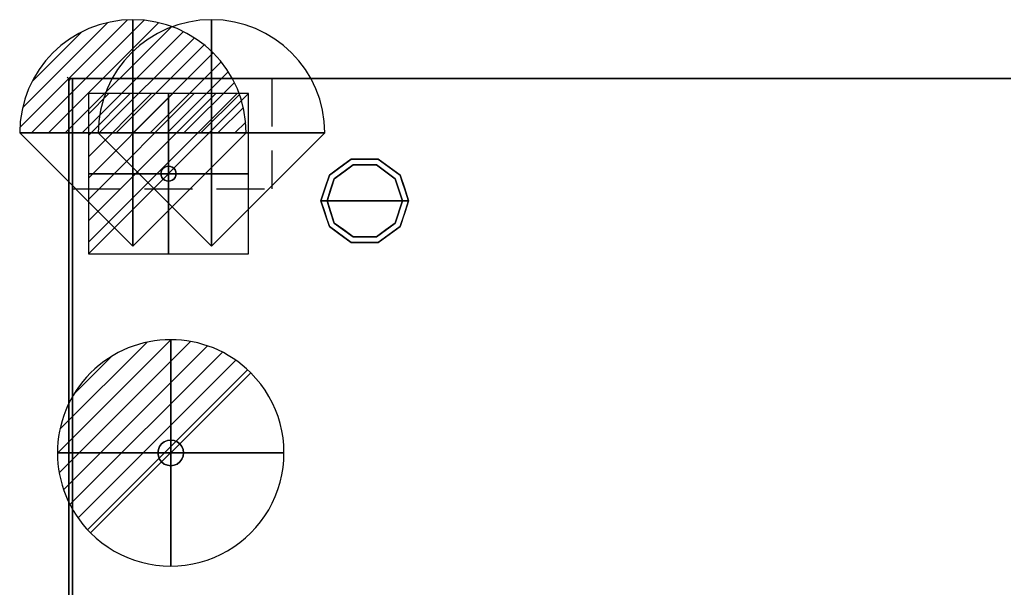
# Model space of a CAD drawing. Header units: millimetres. Extents: x -33 to 1109, y -1098 to 39.
# Drawn here: x -33 to 619, y -338 to 39 of the extents above; entities that cross this region are included whole.
import ezdxf

# ---------------------------------------------------------------- set-up
doc = ezdxf.new("R2010")
doc.units = ezdxf.units.MM
doc.header["$PDMODE"] = 3
doc.linetypes.add('NASCOSTA', pattern=[9.525, 6.35, -3.175])
for name, color, linetype in [('IQ_200_2D', 1, 'Continuous'), ('IQ_200_3D', 1, 'Continuous'), ('IQ_204_2D', 7, 'Continuous'), ('IQ_204_3D', 7, 'Continuous'), ('IQ_CON_DRAIN_INT', 7, 'Continuous'), ('IQ_CON_ELECTRICITY_INT', 7, 'Continuous'), ('IQ_CON_REFLIQUIDIN_INT', 7, 'Continuous'), ('IQ_CON_REFLIQUIDOUT_INT', 7, 'Continuous'), ('IQ_INS_3D', 3, 'Continuous')]:
    doc.layers.add(name, color=color, linetype=linetype)

# ---------------------------------------------------------------- blocks, each defined once
blk = doc.blocks.new('*X297')
at = {"color": 0}
for p, q in [((286.774344, 2204.447934), (296.618251, 2214.291842)), ((286.774344, 2205.862148), (295.204037, 2214.291842)), ((286.774344, 2207.276361), (293.789824, 2214.291842)), ((286.774344, 2208.690575), (292.37561, 2214.291842)), ((286.774344, 2210.104788), (290.961397, 2214.291842)), ((286.774344, 2211.519002), (289.547183, 2214.291842)), ((286.774344, 2212.933216), (288.13297, 2214.291842))]:
    blk.add_line(p, q, dxfattribs=at)
blk = doc.blocks.new('electricity')
for p, q in [((2.121, 2.121), (-2.121, 2.121)), ((-2.121, 2.121), (-2.121, -2.121)), ((-2.121, -2.121), (2.121, 2.121)), ((2.121, -2.121), (2.121, 2.121)), ((-2.121, -2.121), (2.121, -2.121))]:
    blk.add_line(p, q)
at = {"extrusion": (-1, 0, 0)}
for p, q in [((0, -2.121, 2.121), (0, 2.121, 2.121)), ((0, 2.121, -2.121), (0, -2.121, -2.121)), ((0, 2.121, 2.121), (0, 2.121, -2.121)), ((0, 2.121, -2.121), (0, -2.121, 2.121)), ((0, -2.121, -2.121), (0, -2.121, 2.121))]:
    blk.add_line(p, q, dxfattribs=at)
at = {"extrusion": (0, -1, 0)}
for p, q in [((2.121, 0, 2.121), (-2.121, 0, 2.121)), ((-2.121, 0, -2.121), (2.121, 0, -2.121)), ((-2.121, 0, 2.121), (-2.121, 0, -2.121)), ((-2.121, 0, -2.121), (2.121, 0, 2.121)), ((2.121, 0, -2.121), (2.121, 0, 2.121))]:
    blk.add_line(p, q, dxfattribs=at)
at = {"xscale": 0.4000000000000909, "yscale": 0.4000000000000909, "zscale": 0.4000000000000909}
blk.add_blockref('*X297', (-116.831, -883.595), dxfattribs=at)
at = {"extrusion": (-1, 0, 0), "xscale": 0.3999999999999773, "yscale": 0.3999999999999773, "zscale": 0.3999999999999773}
blk.add_blockref('*X297', (-116.831, -883.595), dxfattribs=at)
at = {"extrusion": (0, -1, 0), "xscale": 0.4000000000000909, "yscale": 0.4000000000000909, "zscale": 0.4000000000000909}
blk.add_blockref('*X297', (-116.831, -883.595), dxfattribs=at)
blk = doc.blocks.new('iq_con_ele3d')
at = {"layer": 'IQ_204_3D'}
for points, invisible_edges in [([(-5, 0, -4.96), (-4.83, 1.29, -4.96), (-4.33, -2.5, -4.96), (-4.83, -1.29, -4.96)], 2), ([(-5, 0), (-4.83, 1.29), (-4.83, 1.29, -4.96), (-5, 0, -4.96)], 2), ([(-5, 0, -4.96), (-4.83, -1.29, -4.96), (-4.83, -1.29), (-5, 0)], 2), ([(-4.33, 2.5, -4.96), (-4.33, 2.5, -4.96), (-3.54, 3.54, -4.96), (-4.83, 1.29, -4.96)], 4), ([(-4.83, 1.29), (-4.33, 2.5), (-4.33, 2.5, -4.96), (-4.83, 1.29, -4.96)], 10), ([(-4.33, 2.5), (-3.54, 3.54), (-3.54, 3.54, -4.96), (-4.33, 2.5, -4.96)], 10), ([(-3.54, 3.54, -4.96), (-1.29, 4.83, -4.96), (0, 5, -4.96), (1.29, 4.83, -4.96)], 9), ([(1.29, 4.83, -4.96), (1.29, 4.83, -4.96), (2.5, 4.33, -4.96), (-3.54, 3.54, -4.96)], 13), ([(-2.5, 4.33, -4.96), (-2.5, 4.33, -4.96), (-1.29, 4.83, -4.96), (-3.54, 3.54, -4.96)], 4), ([(-3.54, 3.54, -4.96), (2.5, 4.33, -4.96), (3.54, 3.54, -4.96), (4.33, 2.5, -4.96)], 9), ([(-3.54, 3.54), (-2.5, 4.33), (-2.5, 4.33, -4.96), (-3.54, 3.54, -4.96)], 10), ([(-2.5, 4.33), (-1.29, 4.83), (-1.29, 4.83, -4.96), (-2.5, 4.33, -4.96)], 10), ([(0, 5, -4.96), (-1.29, 4.83, -4.96), (-1.29, 4.83), (0, 5)], 10), ([(0, 5), (1.29, 4.83), (1.29, 4.83, -4.96), (0, 5, -4.96)], 10), ([(1.29, 4.83), (2.5, 4.33), (2.5, 4.33, -4.96), (1.29, 4.83, -4.96)], 10), ([(2.5, 4.33), (3.54, 3.54), (3.54, 3.54, -4.96), (2.5, 4.33, -4.96)], 10), ([(3.54, 3.54), (4.33, 2.5), (4.33, 2.5, -4.96), (3.54, 3.54, -4.96)], 10), ([(4.33, 2.5, -4.96), (4.83, 1.29, -4.96), (5, 0, -4.96), (4.83, -1.29, -4.96)], 8), ([(4.33, 2.5), (4.83, 1.29), (4.83, 1.29, -4.96), (4.33, 2.5, -4.96)], 10), ([(5, 0, -4.96), (4.83, 1.29, -4.96), (4.83, 1.29), (5, 0)], 2), ([(5, 0), (4.83, -1.29), (4.83, -1.29, -4.96), (5, 0, -4.96)], 2), ([(-4.33, -2.5), (-4.83, -1.29), (-4.83, -1.29, -4.96), (-4.33, -2.5, -4.96)], 10), ([(-3.54, -3.54, -4.96), (-3.54, -3.54, -4.96), (-4.33, -2.5, -4.96), (-2.5, -4.33, -4.96)], 4), ([(-3.54, -3.54), (-4.33, -2.5), (-4.33, -2.5, -4.96), (-3.54, -3.54, -4.96)], 10), ([(-2.5, -4.33), (-3.54, -3.54), (-3.54, -3.54, -4.96), (-2.5, -4.33, -4.96)], 10), ([(-2.5, -4.33, -4.96), (4.83, -1.29, -4.96), (3.54, -3.54, -4.96), (2.5, -4.33, -4.96)], 11), ([(-1.29, -4.83, -4.96), (-1.29, -4.83, -4.96), (-2.5, -4.33, -4.96), (2.5, -4.33, -4.96)], 13), ([(-1.29, -4.83), (-2.5, -4.33), (-2.5, -4.33, -4.96), (-1.29, -4.83, -4.96)], 10), ([(0, -5, -4.96), (-1.29, -4.83, -4.96), (2.5, -4.33, -4.96), (1.29, -4.83, -4.96)], 2), ([(0, -5), (-1.29, -4.83), (-1.29, -4.83, -4.96), (0, -5, -4.96)], 10), ([(0, -5, -4.96), (1.29, -4.83, -4.96), (1.29, -4.83), (0, -5)], 10), ([(2.5, -4.33), (1.29, -4.83), (1.29, -4.83, -4.96), (2.5, -4.33, -4.96)], 10), ([(3.54, -3.54), (2.5, -4.33), (2.5, -4.33, -4.96), (3.54, -3.54, -4.96)], 10), ([(4.33, -2.5, -4.96), (4.33, -2.5, -4.96), (3.54, -3.54, -4.96), (4.83, -1.29, -4.96)], 4), ([(4.33, -2.5), (3.54, -3.54), (3.54, -3.54, -4.96), (4.33, -2.5, -4.96)], 10), ([(4.83, -1.29), (4.33, -2.5), (4.33, -2.5, -4.96), (4.83, -1.29, -4.96)], 10)]:
    blk.add_3dface(points, dxfattribs=dict(at, invisible_edges=invisible_edges))
blk = doc.blocks.new('refliquidin')
blk.add_lwpolyline([(3, 0, 1), (-3, 0), (0, -3)], format="xyb", close=True)
at = {"extrusion": (-1, 0, 0)}
blk.add_lwpolyline([(3, 0, 1), (-3, 0), (0, -3)], format="xyb", close=True, dxfattribs=at)
at = {"extrusion": (0, -1, 0)}
blk.add_lwpolyline([(3, 0, 1), (-3, 0), (0, -3)], format="xyb", close=True, dxfattribs=at)
blk = doc.blocks.new('refliquidout')
h = blk.add_hatch()
h.set_pattern_fill('ANSI31', color=256, scale=0.1, style=0)
edge = h.paths.add_edge_path()
edge.add_arc((0, 0), 3, 0, 180)
edge.add_line((-3, 0), (3, 0))
at = {"extrusion": (-1, 0, 0)}
h = blk.add_hatch(dxfattribs=at)
h.set_pattern_fill('ANSI31', color=256, scale=0.1, style=0)
edge = h.paths.add_edge_path()
edge.add_arc((0, 0), 3, 0, 180)
edge.add_line((-3, 0), (3, 0))
at = {"extrusion": (0, -1, 0)}
h = blk.add_hatch(dxfattribs=at)
h.set_pattern_fill('ANSI31', color=256, scale=0.1, style=0)
edge = h.paths.add_edge_path()
edge.add_arc((0, 0), 3, 0, 180)
edge.add_line((-3, 0), (3, 0))
at = {"extrusion": (-1, 0, 0)}
for p, q in [((0, 3), (0, -3)), ((0, 3), (0, 0, -3)), ((0, 0, -3), (0, -3))]:
    blk.add_line(p, q, dxfattribs=at)
at = {"extrusion": (0, -1, 0)}
for p, q in [((-3, 0), (3, 0)), ((-3, 0), (0, 0, -3)), ((0, 0, -3), (3, 0))]:
    blk.add_line(p, q, dxfattribs=at)
for p, q in [((-3, 0), (3, 0)), ((-3, 0), (0, -3)), ((0, -3), (3, 0))]:
    blk.add_line(p, q)
blk.add_arc((0, 0), 3, 0, 180)
at = {"extrusion": (-1, 0, 0)}
blk.add_arc((0, 0), 3, 0, 180, dxfattribs=at)
at = {"extrusion": (0, -1, 0)}
blk.add_arc((0, 0), 3, 0, 180, dxfattribs=at)
blk = doc.blocks.new('*X305')
at = {"color": 0}
for p, q in [((313.993, 2209.039), (321.505, 2216.552)), ((314.108, 2207.74), (322.804, 2216.436)), ((314.158, 2210.619), (319.926, 2216.386)), ((314.399, 2206.617), (323.928, 2216.145)), ((314.821, 2205.625), (324.919, 2215.723)), ((315.101, 2212.976), (317.568, 2215.443)), ((315.354, 2204.743), (325.801, 2215.191)), ((315.985, 2203.96), (326.584, 2214.559))]:
    blk.add_line(p, q, dxfattribs=at)
blk = doc.blocks.new('drain')
blk.add_line((-2.121, -2.121), (2.121, 2.121))
at = {"extrusion": (-1, 0, 0)}
blk.add_line((0, 2.121, -2.121), (0, -2.121, 2.121), dxfattribs=at)
at = {"extrusion": (0, -1, 0)}
blk.add_line((-2.121, 0, -2.121), (2.121, 0, 2.121), dxfattribs=at)
at = {"extrusion": (-1, 0, 0)}
for start, end in [(45, 225), (225, 45)]:
    blk.add_arc((0, 0), 3, start, end, dxfattribs=at)
for start, end in [(45, 225), (225, 45)]:
    blk.add_arc((0, 0), 3, start, end)
at = {"extrusion": (0, -1, 0)}
for start, end in [(45, 225), (225, 45)]:
    blk.add_arc((0, 0), 3, start, end, dxfattribs=at)
at = {"xscale": 0.4000000000000909, "yscale": 0.4000000000000909, "zscale": 0.4000000000000909}
blk.add_blockref('*X305', (-128.597, -883.621), dxfattribs=at)
at = {"extrusion": (-1, 0, 0), "xscale": 0.3999999999999773, "yscale": 0.3999999999999773, "zscale": 0.3999999999999773}
blk.add_blockref('*X305', (-128.597, -883.621), dxfattribs=at)
at = {"extrusion": (0, -1, 0), "xscale": 0.4000000000000909, "yscale": 0.4000000000000909, "zscale": 0.4000000000000909}
blk.add_blockref('*X305', (-128.597, -883.621), dxfattribs=at)
blk = doc.blocks.new('iq_con_drain3d')
at = {"layer": 'IQ_204_3D'}
for points, invisible_edges in [([(0, 8.5, -40), (-6.01, 6.01, -40), (-4.25, 7.36, -40), (-2.2, 8.21, -40)], 1), ([(-4.25, 7.36, -40), (-6.01, 6.01, -40), (-6.01, 6.01), (-4.25, 7.36)], 10), ([(-2.2, 8.21, -40), (-4.25, 7.36, -40), (-4.25, 7.36), (-2.2, 8.21)], 10), ([(0, 8.5, -40), (-2.2, 8.21, -40), (-2.2, 8.21), (0, 8.5)], 10), ([(0, 8.5, -40), (2.2, 8.21, -40), (4.25, 7.36, -40), (6.01, 6.01, -40)], 8), ([(0, 8.5), (2.2, 8.21), (2.2, 8.21, -40), (0, 8.5, -40)], 10), ([(4.25, 7.36, -40), (2.2, 8.21, -40), (2.2, 8.21), (4.25, 7.36)], 10), ([(6.01, 6.01, -40), (4.25, 7.36, -40), (4.25, 7.36), (6.01, 6.01)], 10), ([(-8.5, 0, -40), (-8.21, 2.2, -40), (-7.36, 4.25, -40), (-6.01, 6.01, -40)], 8), ([(6.01, 6.01, -40), (7.36, 4.25, -40), (-6.01, -6.01, -40), (-8.5, 0, -40)], 14), ([(-8.5, 0), (-8.21, 2.2), (-8.21, 2.2, -40), (-8.5, 0, -40)], 2), ([(-8.5, 0, -40), (-6.01, -6.01, -40), (-7.36, -4.25, -40), (-8.21, -2.2, -40)], 1), ([(-8.5, 0, -40), (-8.21, -2.2, -40), (-8.21, -2.2), (-8.5, 0)], 2), ([(-7.36, 4.25, -40), (-8.21, 2.2, -40), (-8.21, 2.2), (-7.36, 4.25)], 10), ([(-6.01, 6.01, -40), (-7.36, 4.25, -40), (-7.36, 4.25), (-6.01, 6.01)], 10), ([(7.36, 4.25, -40), (6.01, 6.01, -40), (6.01, 6.01), (7.36, 4.25)], 10), ([(8.5, 0, -40), (6.01, -6.01, -40), (7.36, 4.25, -40), (8.21, 2.2, -40)], 3), ([(8.5, 0, -40), (8.21, -2.2, -40), (7.36, -4.25, -40), (6.01, -6.01, -40)], 8), ([(8.21, 2.2, -40), (7.36, 4.25, -40), (7.36, 4.25), (8.21, 2.2)], 10), ([(8.5, 0, -40), (8.21, 2.2, -40), (8.21, 2.2), (8.5, 0)], 2), ([(8.5, 0), (8.21, -2.2), (8.21, -2.2, -40), (8.5, 0, -40)], 2), ([(-8.21, -2.2, -40), (-7.36, -4.25, -40), (-7.36, -4.25), (-8.21, -2.2)], 10), ([(-7.36, -4.25, -40), (-6.01, -6.01, -40), (-6.01, -6.01), (-7.36, -4.25)], 10), ([(0, -8.5, -40), (-2.2, -8.21, -40), (-4.25, -7.36, -40), (-6.01, -6.01, -40)], 8), ([(-6.01, -6.01, -40), (-4.25, -7.36, -40), (-4.25, -7.36), (-6.01, -6.01)], 10), ([(4.25, -7.36, -40), (2.2, -8.21, -40), (0, -8.5, -40), (6.01, -6.01, -40)], 4), ([(4.25, -7.36, -40), (6.01, -6.01, -40), (6.01, -6.01), (4.25, -7.36)], 10), ([(6.01, -6.01, -40), (7.36, -4.25, -40), (7.36, -4.25), (6.01, -6.01)], 10), ([(7.36, -4.25, -40), (8.21, -2.2, -40), (8.21, -2.2), (7.36, -4.25)], 10), ([(-4.25, -7.36, -40), (-2.2, -8.21, -40), (-2.2, -8.21), (-4.25, -7.36)], 10), ([(0, -8.5), (-2.2, -8.21), (-2.2, -8.21, -40), (0, -8.5, -40)], 10), ([(0, -8.5, -40), (2.2, -8.21, -40), (2.2, -8.21), (0, -8.5)], 10), ([(2.2, -8.21, -40), (4.25, -7.36, -40), (4.25, -7.36), (2.2, -8.21)], 10)]:
    blk.add_3dface(points, dxfattribs=dict(at, invisible_edges=invisible_edges))

msp = doc.modelspace()

# ---------------------------------------------------------------- linework, layer by layer
at = {"layer": 'IQ_200_2D'}
msp.add_lwpolyline([(0, 0), (1108, 0), (1108, -700), (0, -700)], close=True, dxfattribs=at)
at = {"layer": 'IQ_200_2D', "color": 7, "linetype": 'NASCOSTA', "ltscale": 10}
msp.add_lwpolyline([(2.5, 0), (1105.5, 0), (1105.5, -695), (2.5, -695)], close=True, dxfattribs=at)
at = {"layer": 'IQ_200_3D'}
for points in [[(1108, -700, 850), (0, -700, 850), (0, 0, 850), (1108, 0, 850)], [(1108, 0, 900), (0, 0, 900), (0, -700, 900), (1108, -700, 900)], [(1108, 0, 900), (0, 0, 900), (0, 0, 850), (1108, 0, 850)], [(0, -700, 900), (0, 0, 900), (0, 0, 850), (0, -700, 850)], [(1105.5, -655, 150), (2.5, -655, 150), (2.5, 0, 150), (1105.5, 0, 150)], [(1105.5, 0, 150), (2.5, 0, 150), (2.5, 0, 850), (1105.5, 0, 850)]]:
    msp.add_3dface(points, dxfattribs=at)
for points, invisible_edges in [([(2.5, -655, 198), (2.5, -695, 850), (2.5, 0, 850), (2.5, 0, 150)], 9), ([(2.5, -655, 150), (2.5, -655, 198), (2.5, 0, 150)], 2), ([(188.27, -57.22), (196, -81), (171, -81), (175.77, -66.31)], 1), ([(172.54, -63.95, 25), (187.04, -53.42, 25), (188.27, -57.22, 25), (175.77, -66.31, 25)], 10), ([(179.79, -58.69, 150), (187.04, -53.42, 150), (187.04, -53.42, 25), (179.79, -58.69, 25)], 10), ([(182.02, -61.76), (182.02, -61.76, 25), (188.27, -57.22, 25), (188.27, -57.22)], 5), ([(196, -53.42, 25), (187.04, -53.42, 25), (187.04, -53.42, 150), (196, -53.42, 150)], 10), ([(187.04, -53.42, 25), (204.96, -53.42, 25), (203.73, -57.22, 25), (188.27, -57.22, 25)], 10), ([(188.27, -57.22), (188.27, -57.22, 25), (196, -57.22, 25), (196, -57.22)], 5), ([(196, -81), (196, -81), (188.27, -57.22), (203.73, -57.22)], 11), ([(204.96, -53.42, 25), (196, -53.42, 25), (196, -53.42, 150), (204.96, -53.42, 150)], 10), ([(196, -57.22), (196, -57.22, 25), (203.73, -57.22, 25), (203.73, -57.22)], 5), ([(221, -81), (196, -81), (203.73, -57.22), (216.23, -66.31)], 2), ([(203.73, -57.22, 25), (204.96, -53.42, 25), (219.46, -63.95, 25), (216.23, -66.31, 25)], 5), ([(209.98, -61.76), (203.73, -57.22), (203.73, -57.22, 25), (209.98, -61.76, 25)], 10), ([(204.96, -53.42, 150), (212.21, -58.69, 150), (212.21, -58.69, 25), (204.96, -53.42, 25)], 10), ([(167, -81, 25), (172.54, -63.95, 25), (175.77, -66.31, 25), (171, -81, 25)], 2), ([(172.54, -63.95, 25), (169.77, -72.48, 25), (169.77, -72.48, 150), (172.54, -63.95, 150)], 10), ([(172.54, -63.95, 150), (179.79, -58.69, 150), (179.79, -58.69, 25), (172.54, -63.95, 25)], 10), ([(175.77, -66.31), (175.77, -66.31, 25), (182.02, -61.76, 25), (182.02, -61.76)], 5), ([(216.23, -66.31), (209.98, -61.76), (209.98, -61.76, 25), (216.23, -66.31, 25)], 10), ([(219.46, -63.95, 25), (212.21, -58.69, 25), (212.21, -58.69, 150), (219.46, -63.95, 150)], 10), ([(216.23, -66.31, 25), (219.46, -63.95, 25), (225, -81, 25), (221, -81, 25)], 1), ([(219.46, -63.95, 25), (219.46, -63.95, 25), (219.46, -63.95, 150), (221.07, -68.92, 25)], 6), ([(222.23, -72.48, 150), (222.23, -72.48, 150), (221.07, -68.92, 25), (219.46, -63.95, 150)], 6), ([(173.39, -73.65), (173.39, -73.65, 25), (175.77, -66.31, 25), (175.77, -66.31)], 5), ([(218.68, -73.87), (218.68, -73.87), (216.23, -66.31), (218.61, -73.65, 25)], 13), ([(216.23, -66.31, 25), (216.23, -66.31, 25), (218.61, -73.65, 25), (216.23, -66.31)], 13), ([(222.23, -72.48, 150), (222.23, -72.48, 150), (222.69, -73.88, 25), (221.07, -68.92, 25)], 11), ([(169.77, -72.48, 150), (169.77, -72.48, 25), (167, -81, 25), (167, -81, 150)], 1), ([(171, -81), (171, -81, 25), (173.39, -73.65, 25), (173.39, -73.65)], 4), ([(218.61, -73.65, 25), (218.61, -73.65, 25), (221, -81, 25), (218.68, -73.87)], 13), ([(221, -81, 25), (221, -81, 25), (221, -81), (218.68, -73.87)], 9), ([(222.23, -72.48, 150), (222.23, -72.48, 150), (225, -81, 150), (222.69, -73.88, 25)], 13), ([(225, -81, 150), (225, -81, 150), (225, -81, 25), (222.69, -73.88, 25)], 9), ([(167, -81, 150), (167, -81, 150), (167, -81, 25), (169.31, -88.12, 25)], 9), ([(169.77, -89.52, 150), (169.77, -89.52, 150), (167, -81, 150), (169.31, -88.12, 25)], 13), ([(167, -81, 25), (171, -81, 25), (175.77, -95.69, 25), (172.54, -98.05, 25)], 4), ([(173.39, -88.35, 25), (173.39, -88.35, 25), (171, -81, 25), (173.32, -88.13)], 13), ([(171, -81, 25), (171, -81, 25), (171, -81), (173.32, -88.13)], 9), ([(171, -81), (196, -81), (188.27, -104.78), (175.77, -95.69)], 2), ([(188.27, -104.78), (188.27, -104.78), (196, -81), (203.73, -104.78)], 6), ([(203.73, -104.78), (196, -81), (221, -81), (216.23, -95.69)], 1), ([(216.23, -95.69, 25), (221, -81, 25), (225, -81, 25), (219.46, -98.05, 25)], 8), ([(221, -81, 25), (221, -81, 25), (218.61, -88.35, 25), (218.68, -88.13)], 13), ([(218.68, -88.13), (218.68, -88.13), (221, -81), (221, -81, 25)], 9), ([(222.23, -89.52, 25), (222.23, -89.52, 25), (225, -81, 25), (222.69, -88.12, 150)], 13), ([(225, -81, 150), (225, -81, 150), (222.69, -88.12, 150), (225, -81, 25)], 4), ([(169.77, -89.52, 150), (169.77, -89.52, 150), (169.31, -88.12, 25), (170.93, -93.08, 25)], 11), ([(169.77, -89.52, 150), (169.77, -89.52, 150), (170.93, -93.08, 25), (172.54, -98.05, 150)], 6), ([(173.32, -88.13), (173.32, -88.13), (175.77, -95.69), (173.39, -88.35, 25)], 13), ([(175.77, -95.69, 25), (175.77, -95.69, 25), (173.39, -88.35, 25), (175.77, -95.69)], 13), ([(218.68, -88.13), (218.68, -88.13), (218.61, -88.35, 25), (216.23, -95.69)], 6), ([(216.23, -95.69), (216.23, -95.69), (218.61, -88.35, 25), (216.23, -95.69, 25)], 11), ([(222.23, -89.52, 25), (222.23, -89.52, 25), (221.07, -93.08, 150), (219.46, -98.05, 25)], 6), ([(222.23, -89.52, 25), (222.23, -89.52, 25), (222.69, -88.12, 150), (221.07, -93.08, 150)], 11), ([(172.54, -98.05, 25), (172.54, -98.05, 25), (172.54, -98.05, 150), (170.93, -93.08, 25)], 6), ([(172.54, -98.05, 25), (175.77, -95.69, 25), (188.27, -104.78, 25), (187.04, -108.58, 25)], 5), ([(175.77, -95.69, 25), (175.77, -95.69), (182.02, -100.24), (182.02, -100.24, 25)], 5), ([(203.73, -104.78, 25), (216.23, -95.69, 25), (219.46, -98.05, 25), (204.96, -108.58, 25)], 10), ([(216.23, -95.69), (216.23, -95.69, 25), (209.98, -100.24, 25), (209.98, -100.24)], 5), ([(219.46, -98.05, 150), (219.46, -98.05, 150), (219.46, -98.05, 25), (221.07, -93.08, 150)], 6), ([(179.79, -103.31, 150), (172.54, -98.05, 150), (172.54, -98.05, 25), (179.79, -103.31, 25)], 10), ([(179.79, -103.31, 25), (187.04, -108.58, 25), (187.04, -108.58, 150), (179.79, -103.31, 150)], 10), ([(182.02, -100.24, 25), (182.02, -100.24), (188.27, -104.78), (188.27, -104.78, 25)], 5), ([(203.73, -104.78, 25), (203.73, -104.78), (209.98, -100.24), (209.98, -100.24, 25)], 5), ([(204.96, -108.58, 25), (212.21, -103.31, 25), (212.21, -103.31, 150), (204.96, -108.58, 150)], 10), ([(212.21, -103.31, 25), (219.46, -98.05, 25), (219.46, -98.05, 150), (212.21, -103.31, 150)], 10), ([(187.04, -108.58, 25), (188.27, -104.78, 25), (203.73, -104.78, 25), (204.96, -108.58, 25)], 5), ([(196, -108.58, 150), (187.04, -108.58, 150), (187.04, -108.58, 25), (196, -108.58, 25)], 10), ([(188.27, -104.78), (196, -104.78), (203.73, -104.78, 25), (196, -104.78, 25)], 10), ([(196, -104.78, 25), (196, -104.78, 25), (188.27, -104.78, 25), (188.27, -104.78)], 13), ([(203.73, -104.78, 25), (203.73, -104.78, 25), (196, -104.78), (203.73, -104.78)], 11), ([(196, -108.58, 25), (204.96, -108.58, 25), (204.96, -108.58, 150), (196, -108.58, 150)], 10)]:
    msp.add_3dface(points, dxfattribs=dict(at, invisible_edges=invisible_edges))
at = {"layer": 'IQ_204_2D', "linetype": 'NASCOSTA', "ltscale": 5}
for p in [(134.5, 0), (2.5, -73)]:
    msp.add_line(p, (134.5, -73), dxfattribs=at)
at = {"layer": 'IQ_INS_3D'}
msp.add_point((0, 0), dxfattribs=at)

# ---------------------------------------------------------------- block references
at = {"layer": 'IQ_204_3D'}
for name, p in [('iq_con_ele3d', (66, -63, 150)), ('iq_con_drain3d', (67.5, -248, 150))]:
    msp.add_blockref(name, p, dxfattribs=at)
at = {"layer": 'IQ_CON_DRAIN_INT', "xscale": 25, "yscale": 25, "zscale": 25}
msp.add_blockref('drain', (67.5, -248), dxfattribs=at)
at = {"layer": 'IQ_CON_ELECTRICITY_INT', "xscale": 25, "yscale": 25, "zscale": 25}
msp.add_blockref('electricity', (66, -63), dxfattribs=at)
at = {"layer": 'IQ_CON_REFLIQUIDIN_INT', "xscale": 25, "yscale": 25, "zscale": 25}
msp.add_blockref('refliquidin', (94.5, -36), dxfattribs=at)
at = {"layer": 'IQ_CON_REFLIQUIDOUT_INT', "xscale": 25, "yscale": 25, "zscale": 25}
msp.add_blockref('refliquidout', (42.5, -36), dxfattribs=at)

doc.saveas('drawing.dxf')
